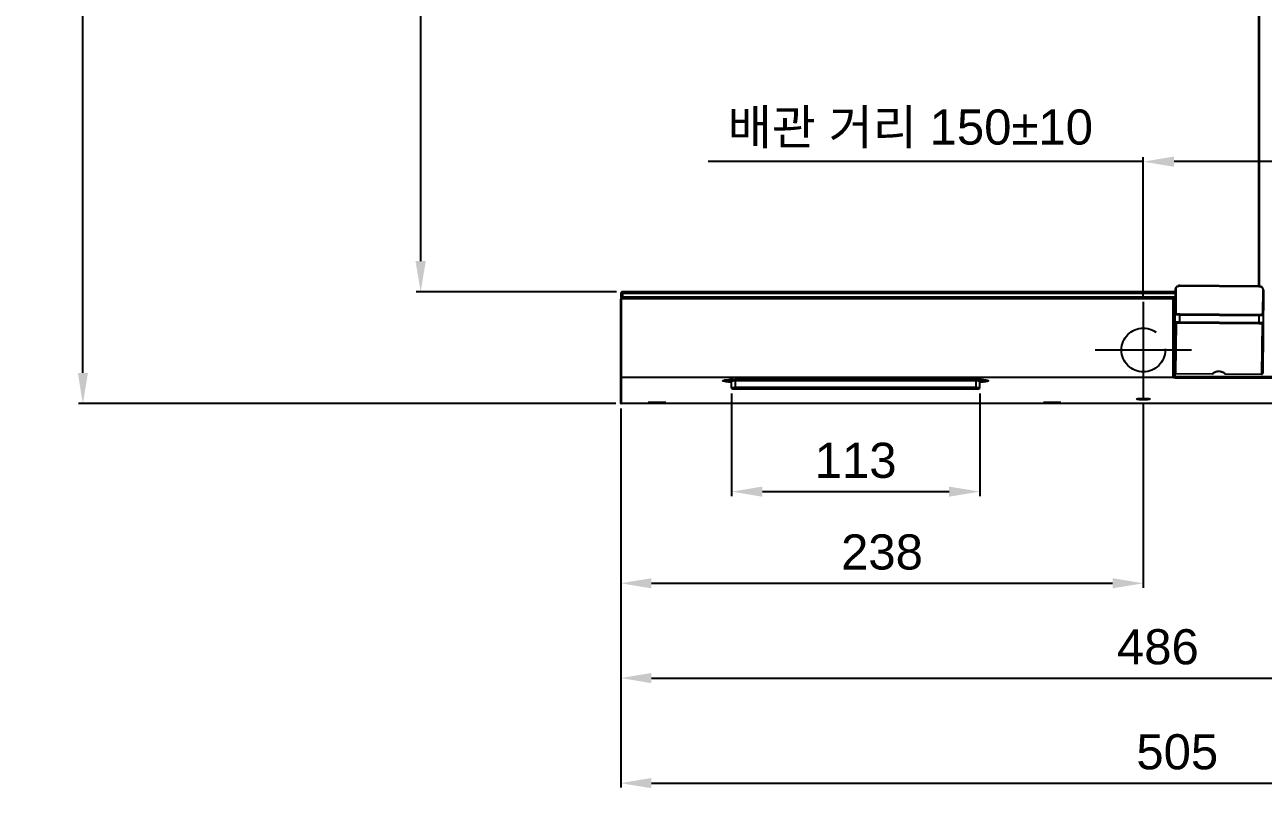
# Model space of a CAD drawing. Header units: millimetres. Extents: x 13495 to 14291, y -4366 to -3315.
# Drawn here: x 13714.4 to 13855.4, y -4046.5 to -3959.5 of the extents above; entities that cross this region are included whole.
import ezdxf

# ---------------------------------------------------------------- set-up
doc = ezdxf.new("R2010")
doc.units = ezdxf.units.MM
doc.header["$LTSCALE"] = 0.1
doc.linetypes.add('CENTER2', pattern=[28.575, 19.05, -3.175, 3.175, -3.175])
doc.linetypes.add('HIDDENX2', pattern=[19.05, 12.7, -6.35])
doc.layers.get('0').update_dxf_attribs({"lineweight": 15})
doc.layers.add('1', color=7, linetype='Continuous')
doc.layers.add('HIDDEN', color=8, linetype='HIDDENX2')
doc.styles.add('ARIAL', font='arial.ttf')
doc.dimstyles.new('사본 ISO-25', dxfattribs={"dimtxt": 4, "dimasz": 3.5, "dimexe": 0.5, "dimexo": 0.625, "dimgap": 1.5, "dimtad": 1, "dimtih": 1, "dimtoh": 1, "dimdec": 1, "dimlfac": 4, "dimdsep": 46, "dimtxsty": 'ARIAL', "dimcen": 0, "dimclrd": 3, "dimclre": 3, "dimclrt": 3, "dimadec": 1, "dimazin": 0, "dimtfac": 1, "dimtdec": 1, "dimtmove": 0, "dimatfit": 3, "dimfxl": 1.25, "dimtfill": 1, "dimarcsym": 0})

# ---------------------------------------------------------------- blocks, each defined once
blk = doc.blocks.new('*D88')
at = {"color": 3, "lineweight": -2, "transparency": 16777216}
for p, q in [((13841.77, -3990.47), (13841.77, -3974.64)), ((13879.27, -3990.47), (13879.27, -3974.64)), ((13841.77, -3975.14), (13792.23, -3975.14)), ((13875.77, -3975.14), (13845.27, -3975.14))]:
    blk.add_line(p, q, dxfattribs=at)
at = {"color": 3, "transparency": 16777216}
for points in [[(13845.27, -3974.56), (13845.27, -3975.72), (13841.77, -3975.14)], [(13875.77, -3974.56), (13875.77, -3975.72), (13879.27, -3975.14)]]:
    blk.add_solid(points, dxfattribs=at)
at = {"layer": 'Defpoints', "color": 0, "transparency": 16777216}
for p in [(13879.27, -3975.14), (13841.77, -3991.09), (13879.27, -3991.09)]:
    blk.add_point(p, dxfattribs=at)
at = {"color": 3, "transparency": 16777216, "insert": (13815.25, -3971.41), "char_height": 4, "attachment_point": 5, "style": 'ARIAL', "bg_fill": 3, "box_fill_scale": 1.1, "bg_fill_color": 256, "bg_fill_true_color": 13158600, "bg_fill_transparency": 0}
blk.add_mtext('{\\fGulim|b0|i0|c129|p50;배관 거리 }150%%P10', dxfattribs=at)
blk = doc.blocks.new('*D90')
at = {"color": 3, "lineweight": -2, "transparency": 16777216}
for p, q in [((13908.52, -4000.27), (13908.52, -4046.44)), ((13782.27, -4003.25), (13782.27, -4046.44)), ((13785.77, -4045.94), (13905.02, -4045.94))]:
    blk.add_line(p, q, dxfattribs=at)
at = {"color": 3, "transparency": 16777216}
for points in [[(13785.77, -4045.35), (13785.77, -4046.52), (13782.27, -4045.94)], [(13905.02, -4045.35), (13905.02, -4046.52), (13908.52, -4045.94)]]:
    blk.add_solid(points, dxfattribs=at)
at = {"layer": 'Defpoints', "color": 0, "transparency": 16777216}
for p in [(13908.52, -3999.64), (13782.27, -4002.63), (13908.52, -4045.94)]:
    blk.add_point(p, dxfattribs=at)
at = {"color": 3, "transparency": 16777216, "insert": (13845.64, -4042.39), "char_height": 4, "attachment_point": 5, "style": 'ARIAL', "bg_fill": 3, "box_fill_scale": 1.1, "bg_fill_color": 256, "bg_fill_true_color": 13158600, "bg_fill_transparency": 0}
blk.add_mtext('505', dxfattribs=at)
blk = doc.blocks.new('*D94')
at = {"color": 3, "lineweight": -2, "transparency": 16777216}
for p, q in [((13851.26, -3724.73), (13759, -3724.73)), ((13759.5, -3728.23), (13759.5, -3853.8)), ((13759.5, -3986.46), (13759.5, -3860.89)), ((13781.8, -3989.96), (13759, -3989.96))]:
    blk.add_line(p, q, dxfattribs=at)
at = {"color": 3, "transparency": 16777216}
for points in [[(13758.91, -3728.23), (13760.08, -3728.23), (13759.5, -3724.73)], [(13758.91, -3986.46), (13760.08, -3986.46), (13759.5, -3989.96)]]:
    blk.add_solid(points, dxfattribs=at)
at = {"layer": 'Defpoints', "color": 0, "transparency": 16777216}
for p in [(13851.88, -3724.73), (13759.5, -3989.96), (13782.43, -3989.96)]:
    blk.add_point(p, dxfattribs=at)
at = {"color": 3, "transparency": 16777216, "insert": (13759.5, -3857.35), "char_height": 4, "attachment_point": 5, "style": 'ARIAL', "bg_fill": 3, "box_fill_scale": 1.1, "bg_fill_color": 256, "bg_fill_true_color": 13158600, "bg_fill_transparency": 0}
blk.add_mtext('1061', dxfattribs=at)
blk = doc.blocks.new('*D96')
at = {"color": 3, "lineweight": -2, "transparency": 16777216}
for p, q in [((13854.38, -3721.71), (13720.54, -3721.71)), ((13721.04, -3725.21), (13721.04, -3858.7)), ((13721.04, -3999.2), (13721.04, -3865.72)), ((13781.72, -4002.7), (13720.54, -4002.7))]:
    blk.add_line(p, q, dxfattribs=at)
at = {"color": 3, "transparency": 16777216}
for points in [[(13720.46, -3725.21), (13721.62, -3725.21), (13721.04, -3721.71)], [(13720.46, -3999.2), (13721.62, -3999.2), (13721.04, -4002.7)]]:
    blk.add_solid(points, dxfattribs=at)
at = {"layer": 'Defpoints', "color": 0, "transparency": 16777216}
for p in [(13721.04, -3721.71), (13855.01, -3721.71), (13782.35, -4002.7)]:
    blk.add_point(p, dxfattribs=at)
at = {"color": 3, "transparency": 16777216, "insert": (13721.04, -3862.21), "char_height": 4, "attachment_point": 5, "style": 'ARIAL', "bg_fill": 3, "box_fill_scale": 1.1, "bg_fill_color": 256, "bg_fill_true_color": 13158600, "bg_fill_transparency": 0}
blk.add_mtext('1124', dxfattribs=at)
blk = doc.blocks.new('*D101')
at = {"color": 3, "lineweight": -2, "transparency": 16777216}
for p, q in [((13903.77, -4000.27), (13903.77, -4034.47)), ((13782.27, -4003.25), (13782.27, -4034.47)), ((13785.77, -4033.97), (13900.27, -4033.97))]:
    blk.add_line(p, q, dxfattribs=at)
at = {"color": 3, "transparency": 16777216}
for points in [[(13785.77, -4033.39), (13785.77, -4034.55), (13782.27, -4033.97)], [(13900.27, -4033.39), (13900.27, -4034.55), (13903.77, -4033.97)]]:
    blk.add_solid(points, dxfattribs=at)
at = {"layer": 'Defpoints', "color": 0, "transparency": 16777216}
for p in [(13903.77, -3999.64), (13782.27, -4002.63), (13903.77, -4033.97)]:
    blk.add_point(p, dxfattribs=at)
at = {"color": 3, "transparency": 16777216, "insert": (13843.43, -4030.43), "char_height": 4, "attachment_point": 5, "style": 'ARIAL', "bg_fill": 3, "box_fill_scale": 1.1, "bg_fill_color": 256, "bg_fill_true_color": 13158600, "bg_fill_transparency": 0}
blk.add_mtext('486', dxfattribs=at)
blk = doc.blocks.new('*D105')
at = {"color": 3, "lineweight": -2, "transparency": 16777216}
for p, q in [((13794.9, -4001.56), (13794.9, -4013.23)), ((13823.15, -4001.56), (13823.15, -4013.23)), ((13798.4, -4012.73), (13819.65, -4012.73))]:
    blk.add_line(p, q, dxfattribs=at)
at = {"color": 3, "transparency": 16777216}
for points in [[(13798.4, -4012.15), (13798.4, -4013.31), (13794.9, -4012.73)], [(13819.65, -4012.15), (13819.65, -4013.31), (13823.15, -4012.73)]]:
    blk.add_solid(points, dxfattribs=at)
at = {"layer": 'Defpoints', "color": 0, "transparency": 16777216}
for p in [(13794.9, -4000.93), (13823.15, -4000.93), (13823.15, -4012.73)]:
    blk.add_point(p, dxfattribs=at)
at = {"color": 3, "transparency": 16777216, "insert": (13809.02, -4009.19), "char_height": 4, "attachment_point": 5, "style": 'ARIAL', "bg_fill": 3, "box_fill_scale": 1.1, "bg_fill_color": 256, "bg_fill_true_color": 13158600, "bg_fill_transparency": 0}
blk.add_mtext('113', dxfattribs=at)
blk = doc.blocks.new('*D106')
at = {"color": 3, "lineweight": -2, "transparency": 16777216}
for p, q in [((13841.77, -4002.72), (13841.77, -4023.67)), ((13782.27, -4003.25), (13782.27, -4023.67)), ((13785.77, -4023.17), (13838.27, -4023.17))]:
    blk.add_line(p, q, dxfattribs=at)
at = {"color": 3, "transparency": 16777216}
for points in [[(13785.77, -4022.59), (13785.77, -4023.75), (13782.27, -4023.17)], [(13838.27, -4022.59), (13838.27, -4023.75), (13841.77, -4023.17)]]:
    blk.add_solid(points, dxfattribs=at)
at = {"layer": 'Defpoints', "color": 0, "transparency": 16777216}
for p in [(13782.27, -4002.63), (13841.77, -4002.09), (13841.77, -4023.17)]:
    blk.add_point(p, dxfattribs=at)
at = {"color": 3, "transparency": 16777216, "insert": (13812.02, -4019.63), "char_height": 4, "attachment_point": 5, "style": 'ARIAL', "bg_fill": 3, "box_fill_scale": 1.1, "bg_fill_color": 256, "bg_fill_true_color": 13158600, "bg_fill_transparency": 0}
blk.add_mtext('238', dxfattribs=at)

msp = doc.modelspace()

# ---------------------------------------------------------------- linework, layer by layer
at = {"layer": '1', "color": 7, "linetype": 'Continuous'}
for p, q in [((13854.88, -3745.327), (13854.88, -3989.325)), ((13855.005, -3989.325), (13855.005, -3745.327)), ((13782.273, -3990.122), (13845.438, -3990.122)), ((13782.273, -3990.122), (13782.273, -3990.56)), ((13782.376, -3989.988), (13782.295, -3990.069)), ((13845.438, -3990.069), (13782.295, -3990.069)), ((13782.376, -3989.988), (13845.439, -3989.988)), ((13845.439, -3989.964), (13782.429, -3989.964)), ((13782.429, -3989.966), (13845.439, -3989.966)), ((13782.523, -3990.694), (13782.523, -3989.966)), ((13845.37, -3999.16), (13845.441, -3989.655)), ((13845.495, -3992.448), (13845.517, -3989.607)), ((13854.944, -3989.325), (13845.944, -3989.258)), ((13845.944, -3989.286), (13845.944, -3989.258)), ((13845.944, -3989.286), (13854.944, -3989.353)), ((13854.944, -3989.325), (13854.944, -3989.353)), ((13855.366, -3989.68), (13855.345, -3992.521)), ((13855.441, -3989.73), (13855.37, -3999.235)), ((13845.435, -3990.56), (13782.273, -3990.56)), ((13782.273, -4002.628), (13782.273, -3990.791)), ((13782.295, -3990.613), (13782.376, -3990.694)), ((13782.295, -3990.613), (13845.434, -3990.613)), ((13782.348, -3990.716), (13845.433, -3990.716)), ((13782.348, -4002.702), (13782.348, -3990.716)), ((13845.433, -3990.694), (13782.376, -3990.694)), ((13845.152, -3990.717), (13845.148, -3990.718)), ((13845.148, -3990.718), (13845.148, -3999.729)), ((13845.158, -3990.717), (13845.152, -3990.717)), ((13845.182, -3990.716), (13845.163, -3990.717)), ((13845.273, -3990.843), (13845.273, -3999.605)), ((13845.29, -3990.841), (13845.275, -3990.842)), ((13845.29, -3990.841), (13845.433, -3990.841)), ((13845.398, -3995.451), (13845.398, -3990.716)), ((13845.913, -3993.509), (13845.92, -3992.516)), ((13845.919, -3992.599), (13854.919, -3992.666)), ((13854.92, -3992.583), (13845.92, -3992.516)), ((13854.92, -3992.583), (13854.912, -3993.576)), ((13845.494, -3999.282), (13845.538, -3993.476)), ((13854.913, -3993.51), (13845.913, -3993.443)), ((13845.913, -3993.509), (13854.912, -3993.576)), ((13855.288, -3993.549), (13855.244, -3999.355)), ((13782.348, -3999.688), (13845.148, -3999.688)), ((13794.078, -4000.037), (13794.169, -4000.021)), ((13794.892, -4000.182), (13794.886, -4000.182)), ((13794.898, -4000.933), (13794.889, -4000.157)), ((13795.272, -4000.06), (13795.272, -4000.032)), ((13822.773, -3999.959), (13795.273, -3999.959)), ((13795.273, -3999.99), (13795.273, -3999.959)), ((13795.273, -3999.96), (13822.773, -3999.96)), ((13795.273, -3999.99), (13822.773, -3999.99)), ((13795.55, -4000.031), (13795.273, -4000.031)), ((13795.273, -4000.032), (13795.273, -4000.031)), ((13795.273, -4000.032), (13795.55, -4000.032)), ((13795.348, -4000.054), (13822.698, -4000.054)), ((13795.348, -4000.937), (13795.348, -4000.054)), ((13795.55, -4000.036), (13795.55, -4000.031)), ((13822.496, -4000.036), (13795.55, -4000.036)), ((13822.496, -4000.036), (13795.55, -4000.036)), ((13822.773, -4000.031), (13822.496, -4000.031)), ((13822.496, -4000.036), (13822.496, -4000.031)), ((13822.773, -4000.032), (13822.496, -4000.032)), ((13822.698, -4000.054), (13822.698, -4000.937)), ((13822.773, -3999.959), (13822.773, -3999.96)), ((13822.773, -3999.975), (13822.773, -3999.99)), ((13822.773, -4000.031), (13822.773, -4000.032)), ((13822.774, -4000.032), (13822.774, -4000.06)), ((13823.149, -4000.933), (13823.157, -4000.157)), ((13845.398, -3999.757), (13845.398, -3999.236)), ((13875.648, -3999.633), (13845.398, -3999.633)), ((13845.398, -3999.757), (13875.648, -3999.757)), ((13845.494, -3999.282), (13849.598, -3999.313)), ((13845.495, -3999.276), (13849.598, -3999.306)), ((13849.613, -3999.305), (13849.598, -3999.306)), ((13849.598, -3999.306), (13849.598, -3999.313)), ((13851.141, -3999.318), (13851.125, -3999.317)), ((13851.141, -3999.318), (13855.244, -3999.348)), ((13851.141, -3999.325), (13851.141, -3999.318)), ((13851.141, -3999.325), (13855.244, -3999.355)), ((13794.898, -4000.933), (13794.898, -4000.933)), ((13822.698, -4000.883), (13795.348, -4000.883)), ((13795.348, -4000.937), (13822.698, -4000.937)), ((13795.348, -4000.968), (13822.698, -4000.968)), ((13795.348, -4000.996), (13795.348, -4000.968)), ((13795.348, -4000.996), (13822.698, -4000.996)), ((13795.348, -4001.027), (13822.698, -4001.027)), ((13822.698, -4001.027), (13795.348, -4001.027)), ((13795.348, -4001.027), (13795.348, -4001.027)), ((13822.698, -4000.968), (13822.698, -4000.996)), ((13822.698, -4001.027), (13822.698, -4001.027)), ((13865.544, -4002.702), (13782.348, -4002.702)), ((13782.348, -4002.702), (13782.348, -4002.703)), ((13865.544, -4002.703), (13782.348, -4002.703)), ((13787.398, -4002.563), (13785.398, -4002.563)), ((13785.398, -4002.563), (13785.398, -4002.605)), ((13785.398, -4002.605), (13787.398, -4002.605)), ((13787.398, -4002.605), (13787.398, -4002.563)), ((13832.398, -4002.563), (13830.398, -4002.563)), ((13830.398, -4002.563), (13830.398, -4002.605)), ((13830.398, -4002.605), (13832.398, -4002.605)), ((13832.398, -4002.605), (13832.398, -4002.563))]:
    msp.add_line(p, q, dxfattribs=at)
for points in [[(13845.944, -3989.258), (13845.847, -3989.265), (13845.734, -3989.294), (13845.633, -3989.343), (13845.549, -3989.41), (13845.487, -3989.491), (13845.451, -3989.58), (13845.441, -3989.655)], [(13855.441, -3989.73), (13855.433, -3989.656), (13855.398, -3989.566), (13855.338, -3989.484), (13855.256, -3989.416), (13855.155, -3989.364), (13855.043, -3989.334), (13854.944, -3989.325)], [(13845.414, -3993.366), (13845.42, -3993.4), (13845.439, -3993.429), (13845.464, -3993.449), (13845.491, -3993.462), (13845.522, -3993.473), (13845.559, -3993.481), (13845.602, -3993.489), (13845.654, -3993.495), (13845.713, -3993.501), (13845.779, -3993.505), (13845.852, -3993.508), (13845.913, -3993.509)], [(13854.912, -3993.576), (13854.972, -3993.576), (13855.045, -3993.574), (13855.111, -3993.571), (13855.17, -3993.566), (13855.222, -3993.561), (13855.266, -3993.554), (13855.303, -3993.546), (13855.334, -3993.536), (13855.362, -3993.523), (13855.387, -3993.503), (13855.406, -3993.474), (13855.413, -3993.44)], [(13849.598, -3999.313), (13849.62, -3999.312), (13849.657, -3999.304), (13849.687, -3999.288), (13849.707, -3999.268)], [(13849.707, -3999.268), (13849.75, -3999.221), (13849.828, -3999.161), (13849.932, -3999.106), (13850.052, -3999.062), (13850.178, -3999.032), (13850.306, -3999.018), (13850.435, -3999.019), (13850.563, -3999.035), (13850.689, -3999.066), (13850.808, -3999.112), (13850.911, -3999.168), (13850.989, -3999.229), (13851.032, -3999.277)], [(13851.032, -3999.277), (13851.05, -3999.296), (13851.08, -3999.314), (13851.116, -3999.323), (13851.141, -3999.325)], [(13782.273, -4002.628), (13782.287, -4002.672), (13782.326, -4002.7), (13782.348, -4002.703)]]:
    msp.add_lwpolyline(points, dxfattribs=at)
for centre, radius, start, end in [((13782.348, -3990.122), 0.075, 135, 180), ((13782.429, -3990.041), 0.075, 90, 135), ((13782.348, -3990.56), 0.075, 180, 225), ((13782.348, -3990.791), 0.075, 90, 180), ((13782.429, -3990.641), 0.075, 225, 240), ((13845.17, -3990.988), 0.271, 91.4746, 92.61333), ((13845.145, -3990.843), 0.127, 29.40002, 35.37648), ((13794.354, -4001.445), 1.435, 101.06532, 102.00497), ((13794.625, -4003.069), 3.082, 97.43243, 98.50319), ((13795.092, -4007.842), 7.878, 93.51273, 94.06483), ((13795.136, -4008.564), 8.602, 93.121, 93.51521), ((13795.196, -4009.684), 9.723, 92.20493, 93.1107), ((13795.273, -3999.516), 0.75, 226.38594, 239.05757), ((13795.245, -4010.925), 10.966, 91.54247, 92.21301), ((13795.262, -4011.539), 11.58, 90.98426, 91.5454), ((13795.349, -4000.587), 0.533, 95.585, 98.29297), ((13795.348, -4000.579), 0.525, 92.8014, 95.5642), ((13795.348, -4000.572), 0.518, 90.01341, 92.82094), ((13822.698, -4000.571), 0.516, 87.18038, 89.986), ((13822.698, -4000.582), 0.528, 84.44836, 87.19743), ((13822.697, -4000.586), 0.532, 81.71491, 84.43679), ((13822.774, -4012.093), 12.134, 88.78021, 90.00313), ((13822.787, -4011.472), 11.512, 88.34328, 88.77876), ((13822.821, -4010.344), 10.384, 87.2616, 88.35516), ((13822.773, -3999.516), 0.75, 300.94243, 313.59838), ((13822.873, -4009.227), 9.266, 86.84177, 87.25012), ((13822.911, -4008.535), 8.573, 86.40633, 86.84229), ((13823.004, -4007.118), 7.153, 85.11666, 86.43423), ((13823.376, -4003.402), 3.418, 82.02318, 83.02062), ((13849.927, -3999.491), 0.344, 134.00604, 144.69769), ((13855.262, -3999.234), 0.108, 337.09929, 341.54556), ((13795.237, -3989.499), 10.766, 268.0137, 268.13406)]:
    msp.add_arc(centre, radius, start, end, dxfattribs=at)
for points, knots in [([(13845.441, -3989.655), (13845.441, -3989.642), (13845.465, -3989.612), (13845.498, -3989.606), (13845.517, -3989.607)], [0, 0, 0, 0, 0.429022, 1, 1, 1, 1]), ([(13845.517, -3989.607), (13845.517, -3989.564), (13845.544, -3989.475), (13845.642, -3989.369), (13845.783, -3989.302), (13845.889, -3989.286), (13845.944, -3989.286)], [0, 0, 0, 0, 0.2167243, 0.4556271, 0.7202552, 1, 1, 1, 1]), ([(13854.944, -3989.353), (13854.998, -3989.354), (13855.105, -3989.371), (13855.244, -3989.44), (13855.341, -3989.548), (13855.366, -3989.638), (13855.366, -3989.68)], [0, 0, 0, 0, 0.279835, 0.5443547, 0.7832019, 1, 1, 1, 1]), ([(13855.366, -3989.68), (13855.385, -3989.68), (13855.418, -3989.686), (13855.441, -3989.716), (13855.441, -3989.73)], [0, 0, 0, 0, 0.570975, 1, 1, 1, 1]), ([(13845.148, -3990.718), (13845.159, -3990.718), (13845.18, -3990.721), (13845.201, -3990.73), (13845.21, -3990.735)], [0, 0, 0, 0, 0.4836186, 1, 1, 1, 1]), ([(13845.236, -3990.734), (13845.227, -3990.728), (13845.21, -3990.72), (13845.191, -3990.716), (13845.182, -3990.716)], [0, 0, 0, 0, 0.5214752, 1, 1, 1, 1]), ([(13845.21, -3990.735), (13845.218, -3990.739), (13845.232, -3990.749), (13845.244, -3990.762), (13845.249, -3990.77)], [0, 0, 0, 0, 0.499947, 1, 1, 1, 1]), ([(13845.275, -3990.779), (13845.271, -3990.77), (13845.26, -3990.752), (13845.244, -3990.739), (13845.236, -3990.734)], [0, 0, 0, 0, 0.509865, 1, 1, 1, 1]), ([(13845.256, -3990.781), (13845.261, -3990.79), (13845.27, -3990.811), (13845.273, -3990.833), (13845.273, -3990.843)], [0, 0, 0, 0, 0.5164064, 1, 1, 1, 1]), ([(13845.29, -3990.841), (13845.29, -3990.831), (13845.287, -3990.809), (13845.28, -3990.789), (13845.275, -3990.779)], [0, 0, 0, 0, 0.487556, 1, 1, 1, 1]), ([(13845.495, -3992.448), (13845.476, -3992.447), (13845.437, -3992.463), (13845.42, -3992.502), (13845.42, -3992.521)], [0, 0, 0, 0, 0.5028427, 1, 1, 1, 1]), ([(13845.919, -3992.599), (13845.856, -3992.599), (13845.739, -3992.596), (13845.579, -3992.581), (13845.484, -3992.566), (13845.42, -3992.537), (13845.42, -3992.521)], [0, 0, 0, 0, 0.3718816, 0.6882339, 0.9038031, 1, 1, 1, 1]), ([(13845.92, -3992.516), (13845.866, -3992.515), (13845.767, -3992.513), (13845.631, -3992.499), (13845.55, -3992.486), (13845.496, -3992.462), (13845.495, -3992.448)], [0, 0, 0, 0, 0.3699794, 0.6864413, 0.9017714, 1, 1, 1, 1]), ([(13855.42, -3992.595), (13855.42, -3992.612), (13855.355, -3992.639), (13855.26, -3992.653), (13855.1, -3992.666), (13854.983, -3992.667), (13854.919, -3992.666)], [0, 0, 0, 0, 0.0961977, 0.3117681, 0.6281207, 1, 1, 1, 1]), ([(13855.345, -3992.521), (13855.345, -3992.535), (13855.29, -3992.558), (13855.208, -3992.571), (13855.073, -3992.582), (13854.974, -3992.583), (13854.92, -3992.583)], [0, 0, 0, 0, 0.0976353, 0.3134454, 0.6302645, 1, 1, 1, 1]), ([(13855.42, -3992.595), (13855.42, -3992.577), (13855.404, -3992.537), (13855.364, -3992.521), (13855.345, -3992.521)], [0, 0, 0, 0, 0.4971573, 1, 1, 1, 1]), ([(13845.913, -3993.443), (13845.849, -3993.442), (13845.731, -3993.438), (13845.577, -3993.425), (13845.476, -3993.406), (13845.426, -3993.386), (13845.414, -3993.372), (13845.414, -3993.366)], [0, 0, 0, 0, 0.3714221, 0.687571, 0.902759, 0.9645046, 1, 1, 1, 1]), ([(13855.413, -3993.44), (13855.413, -3993.446), (13855.401, -3993.461), (13855.351, -3993.479), (13855.249, -3993.497), (13855.095, -3993.508), (13854.977, -3993.51), (13854.913, -3993.51)], [0, 0, 0, 0, 0.0354938, 0.097247, 0.3123798, 0.6284516, 1, 1, 1, 1]), ([(13793.955, -4000.156), (13793.937, -4000.149), (13793.9, -4000.142), (13793.901, -4000.083), (13793.975, -4000.064), (13794.021, -4000.048), (13794.055, -4000.041)], [0, 0, 0, 0, 0.2330356, 0.3512524, 0.5858596, 1, 1, 1, 1]), ([(13793.986, -4000.068), (13793.942, -4000.063), (13794.383, -3999.983), (13794.574, -3999.985), (13795.049, -3999.96), (13795.273, -3999.96)], [0, 0, 0, 0, 0.1017688, 0.480751, 1, 1, 1, 1]), ([(13794.864, -4000.259), (13794.674, -4000.252), (13794.371, -4000.23), (13794.062, -4000.196), (13793.955, -4000.156)], [0, 0, 0, 0, 0.6233356, 1, 1, 1, 1]), ([(13794.06, -4000.045), (13794.083, -4000.095), (13794.192, -4000.158), (13794.473, -4000.202), (13794.71, -4000.221), (13794.888, -4000.228)], [0, 0, 0, 0, 0.1876675, 0.3849739, 1, 1, 1, 1]), ([(13795.273, -3999.99), (13795.133, -3999.99), (13794.873, -3999.995), (13794.567, -4000.016), (13794.37, -4000.041), (13794.267, -4000.062), (13794.206, -4000.079), (13794.173, -4000.102), (13794.173, -4000.112)], [0, 0, 0, 0, 0.3761561, 0.6958204, 0.8191455, 0.9119081, 0.9714867, 1, 1, 1, 1]), ([(13794.173, -4000.112), (13794.173, -4000.133), (13794.263, -4000.163), (13794.388, -4000.188), (13794.621, -4000.213), (13794.791, -4000.223), (13794.888, -4000.227)], [0, 0, 0, 0, 0.0848157, 0.2892172, 0.6032448, 1, 1, 1, 1]), ([(13794.542, -4000.112), (13794.542, -4000.101), (13794.585, -4000.083), (13794.615, -4000.076), (13794.64, -4000.072)], [0, 0, 0, 0, 0.3013839, 1, 1, 1, 1]), ([(13794.886, -4000.182), (13794.838, -4000.178), (13794.755, -4000.171), (13794.643, -4000.155), (13794.582, -4000.141), (13794.542, -4000.123), (13794.542, -4000.112)], [0, 0, 0, 0, 0.4032616, 0.713448, 0.9129971, 1, 1, 1, 1]), ([(13795.273, -4000.032), (13795.136, -4000.032), (13794.947, -4000.036), (13794.729, -4000.059), (13794.649, -4000.071), (13794.62, -4000.08)], [0, 0, 0, 0, 0.6285424, 0.8637196, 1, 1, 1, 1]), ([(13794.64, -4000.072), (13794.728, -4000.055), (13794.94, -4000.037), (13795.151, -4000.031), (13795.273, -4000.031)], [0, 0, 0, 0, 0.4241363, 1, 1, 1, 1]), ([(13794.889, -4000.157), (13794.889, -4000.145), (13794.94, -4000.128), (13795.007, -4000.106), (13795.132, -4000.082), (13795.222, -4000.067), (13795.272, -4000.06)], [0, 0, 0, 0, 0.0878622, 0.3002917, 0.6167624, 1, 1, 1, 1]), ([(13822.773, -3999.96), (13823.047, -3999.96), (13823.47, -3999.987), (13823.91, -4000.005), (13824.052, -4000.064)], [0, 0, 0, 0, 0.6393568, 1, 1, 1, 1]), ([(13823.459, -4000.017), (13823.408, -4000.012), (13823.18, -3999.995), (13822.951, -3999.99), (13822.773, -3999.99)], [0, 0, 0, 0, 0.2245574, 1, 1, 1, 1]), ([(13822.773, -4000.031), (13822.895, -4000.031), (13823.106, -4000.037), (13823.318, -4000.055), (13823.406, -4000.072)], [0, 0, 0, 0, 0.5758585, 1, 1, 1, 1]), ([(13823.428, -4000.081), (13823.429, -4000.081), (13823.435, -4000.084), (13823.4, -4000.071), (13823.377, -4000.07), (13823.303, -4000.056), (13823.222, -4000.049), (13823.121, -4000.041), (13822.971, -4000.034), (13822.853, -4000.032), (13822.773, -4000.032)], [0, 0, 0, 0, 0.0046699, 0.0198151, 0.0867583, 0.1890442, 0.3185462, 0.469666, 0.6371326, 1, 1, 1, 1]), ([(13822.774, -4000.06), (13822.824, -4000.067), (13822.914, -4000.082), (13823.039, -4000.106), (13823.106, -4000.128), (13823.157, -4000.145), (13823.157, -4000.157)], [0, 0, 0, 0, 0.3833555, 0.6998018, 0.9121494, 1, 1, 1, 1]), ([(13823.158, -4000.228), (13823.336, -4000.221), (13823.573, -4000.202), (13823.855, -4000.158), (13823.964, -4000.094), (13823.986, -4000.044)], [0, 0, 0, 0, 0.6148645, 0.8120172, 1, 1, 1, 1]), ([(13823.158, -4000.227), (13823.255, -4000.223), (13823.425, -4000.213), (13823.658, -4000.188), (13823.783, -4000.163), (13823.873, -4000.133), (13823.873, -4000.112)], [0, 0, 0, 0, 0.3967552, 0.7107828, 0.9151843, 1, 1, 1, 1]), ([(13823.505, -4000.112), (13823.505, -4000.123), (13823.465, -4000.141), (13823.403, -4000.155), (13823.291, -4000.171), (13823.208, -4000.178), (13823.16, -4000.182)], [0, 0, 0, 0, 0.0870029, 0.2865519, 0.5967383, 1, 1, 1, 1]), ([(13823.968, -4000.188), (13823.918, -4000.198), (13823.652, -4000.238), (13823.383, -4000.252), (13823.165, -4000.259)], [0, 0, 0, 0, 0.1893941, 1, 1, 1, 1]), ([(13823.406, -4000.072), (13823.431, -4000.076), (13823.461, -4000.083), (13823.505, -4000.101), (13823.505, -4000.112)], [0, 0, 0, 0, 0.6986199, 1, 1, 1, 1]), ([(13823.873, -4000.112), (13823.873, -4000.099), (13823.828, -4000.074), (13823.752, -4000.055), (13823.618, -4000.032), (13823.517, -4000.022), (13823.459, -4000.017)], [0, 0, 0, 0, 0.089702, 0.2871028, 0.5948126, 1, 1, 1, 1]), ([(13824.144, -4000.101), (13824.148, -4000.107), (13824.145, -4000.142), (13824.064, -4000.163), (13824.009, -4000.18), (13823.968, -4000.188)], [0, 0, 0, 0, 0.1070513, 0.4129689, 1, 1, 1, 1]), ([(13823.998, -4000.043), (13824.017, -4000.047), (13824.066, -4000.06), (13824.125, -4000.073), (13824.144, -4000.101)], [0, 0, 0, 0, 0.3629113, 1, 1, 1, 1]), ([(13845.148, -3999.688), (13845.178, -3999.688), (13845.244, -3999.686), (13845.256, -3999.609), (13845.241, -3999.589)], [0, 0, 0, 0, 0.544473, 1, 1, 1, 1]), ([(13845.168, -3999.74), (13845.163, -3999.739), (13845.156, -3999.737), (13845.148, -3999.731), (13845.148, -3999.729)], [0, 0, 0, 0, 0.6783943, 1, 1, 1, 1]), ([(13845.398, -3999.757), (13845.374, -3999.757), (13845.297, -3999.755), (13845.219, -3999.753), (13845.168, -3999.74)], [0, 0, 0, 0, 0.3119011, 1, 1, 1, 1]), ([(13845.273, -3999.605), (13845.273, -3999.615), (13845.27, -3999.637), (13845.262, -3999.657), (13845.256, -3999.667)], [0, 0, 0, 0, 0.4834169, 1, 1, 1, 1]), ([(13845.273, -3999.605), (13845.273, -3999.612), (13845.301, -3999.624), (13845.321, -3999.627), (13845.336, -3999.629)], [0, 0, 0, 0, 0.3176506, 1, 1, 1, 1]), ([(13845.336, -3999.629), (13845.346, -3999.63), (13845.367, -3999.632), (13845.387, -3999.633), (13845.398, -3999.633)], [0, 0, 0, 0, 0.4836477, 1, 1, 1, 1]), ([(13845.37, -3999.16), (13845.37, -3999.191), (13845.397, -3999.257), (13845.463, -3999.282), (13845.494, -3999.282)], [0, 0, 0, 0, 0.4976339, 1, 1, 1, 1]), ([(13845.37, -3999.16), (13845.37, -3999.19), (13845.399, -3999.253), (13845.463, -3999.276), (13845.495, -3999.276)], [0, 0, 0, 0, 0.4855952, 1, 1, 1, 1]), ([(13849.646, -3999.292), (13849.644, -3999.293), (13849.635, -3999.302), (13849.623, -3999.304), (13849.613, -3999.305)], [0, 0, 0, 0, 0.1860174, 1, 1, 1, 1]), ([(13849.687, -3999.243), (13849.764, -3999.169), (13849.985, -3999.045), (13850.373, -3998.981), (13850.716, -3999.042), (13850.903, -3999.141), (13850.974, -3999.186), (13851.01, -3999.217), (13851.038, -3999.238), (13851.054, -3999.255)], [0, 0, 0, 0, 0.2150339, 0.4998883, 0.7843048, 0.9025032, 0.9291301, 0.9535514, 1, 1, 1, 1]), ([(13851.125, -3999.317), (13851.122, -3999.316), (13851.11, -3999.314), (13851.098, -3999.309), (13851.093, -3999.302)], [0, 0, 0, 0, 0.3117451, 1, 1, 1, 1]), ([(13855.244, -3999.355), (13855.276, -3999.355), (13855.342, -3999.331), (13855.37, -3999.266), (13855.37, -3999.235)], [0, 0, 0, 0, 0.5023086, 1, 1, 1, 1]), ([(13855.244, -3999.348), (13855.269, -3999.349), (13855.318, -3999.336), (13855.352, -3999.297), (13855.362, -3999.276)], [0, 0, 0, 0, 0.5106739, 1, 1, 1, 1]), ([(13795.348, -4000.883), (13795.291, -4000.883), (13795.184, -4000.885), (13795.047, -4000.894), (13794.954, -4000.907), (13794.912, -4000.919), (13794.898, -4000.928), (13794.898, -4000.933)], [0, 0, 0, 0, 0.3753322, 0.6946022, 0.9109323, 0.9710101, 1, 1, 1, 1]), ([(13794.898, -4000.933), (13794.898, -4000.99), (13795.124, -4001.028), (13795.249, -4001.027), (13795.348, -4001.027)], [0, 0, 0, 0, 0.3652037, 1, 1, 1, 1]), ([(13795.348, -4000.937), (13795.297, -4000.937), (13795.196, -4000.941), (13795.086, -4000.944), (13794.881, -4000.982), (13795.086, -4001.02), (13795.196, -4001.023), (13795.297, -4001.027), (13795.348, -4001.027)], [0, 0, 0, 0, 0.1892554, 0.3500548, 0.4999996, 0.6499311, 0.8107377, 1, 1, 1, 1]), ([(13795.222, -4000.982), (13795.222, -4000.978), (13795.24, -4000.975), (13795.262, -4000.971), (13795.303, -4000.969), (13795.332, -4000.968), (13795.348, -4000.968)], [0, 0, 0, 0, 0.0859691, 0.3024339, 0.6229092, 1, 1, 1, 1]), ([(13795.348, -4000.996), (13795.327, -4000.997), (13795.286, -4000.992), (13795.239, -4000.995), (13795.222, -4000.982)], [0, 0, 0, 0, 0.5020367, 1, 1, 1, 1]), ([(13823.149, -4000.933), (13823.149, -4000.929), (13823.135, -4000.919), (13823.093, -4000.907), (13823, -4000.894), (13822.862, -4000.885), (13822.756, -4000.883), (13822.698, -4000.883)], [0, 0, 0, 0, 0.0283988, 0.087865, 0.3037489, 0.623556, 1, 1, 1, 1]), ([(13822.698, -4001.027), (13822.798, -4001.027), (13822.922, -4001.028), (13823.148, -4000.99), (13823.149, -4000.933)], [0, 0, 0, 0, 0.6348156, 1, 1, 1, 1]), ([(13822.698, -4001.027), (13822.749, -4001.027), (13822.85, -4001.023), (13822.96, -4001.02), (13823.165, -4000.982), (13822.96, -4000.944), (13822.85, -4000.941), (13822.749, -4000.937), (13822.698, -4000.937)], [0, 0, 0, 0, 0.1892554, 0.3500548, 0.4999996, 0.6499311, 0.8107377, 1, 1, 1, 1]), ([(13822.698, -4000.968), (13822.719, -4000.967), (13822.76, -4000.972), (13822.807, -4000.969), (13822.824, -4000.982)], [0, 0, 0, 0, 0.5020367, 1, 1, 1, 1]), ([(13822.824, -4000.982), (13822.824, -4000.986), (13822.806, -4000.989), (13822.784, -4000.993), (13822.743, -4000.995), (13822.714, -4000.996), (13822.698, -4000.996)], [0, 0, 0, 0, 0.0859691, 0.3024339, 0.6229092, 1, 1, 1, 1]), ([(13840.998, -4002.186), (13840.998, -4002.164), (13841.108, -4002.144), (13841.242, -4002.119), (13841.495, -4002.104), (13841.773, -4002.098), (13842.051, -4002.104), (13842.304, -4002.119), (13842.438, -4002.144), (13842.548, -4002.164), (13842.548, -4002.186)], [0, 0, 0, 0, 0.0429846, 0.1512316, 0.3114517, 0.4999795, 0.6885097, 0.8487457, 0.9570111, 1, 1, 1, 1]), ([(13842.548, -4002.186), (13842.548, -4002.209), (13842.438, -4002.228), (13842.304, -4002.254), (13842.051, -4002.268), (13841.773, -4002.275), (13841.495, -4002.268), (13841.242, -4002.254), (13841.108, -4002.228), (13840.998, -4002.209), (13840.998, -4002.186)], [0, 0, 0, 0, 0.0429846, 0.1512316, 0.3114517, 0.4999795, 0.6885097, 0.8487457, 0.9570111, 1, 1, 1, 1])]:
    msp.add_open_spline(points, degree=3, knots=knots, dxfattribs=at)
for points in [[(13782.273, -3999.614), (13782.273, -3999.649), (13782.313, -3999.688), (13782.348, -3999.688)], [(13794.227, -4000.013), (13794.328, -4000), (13794.431, -3999.991), (13794.533, -3999.983)], [(13795.063, -3999.961), (13795.133, -3999.96), (13795.202, -3999.959), (13795.272, -3999.96)], [(13823.613, -3999.991), (13823.672, -3999.996), (13823.732, -4000.002), (13823.791, -4000.009)], [(13823.85, -4000.017), (13823.9, -4000.024), (13823.949, -4000.032), (13823.998, -4000.043)], [(13845.256, -3999.667), (13845.236, -3999.703), (13845.19, -3999.729), (13845.148, -3999.729)], [(13849.646, -3999.292), (13849.667, -3999.295), (13849.694, -3999.285), (13849.707, -3999.268)], [(13851.093, -3999.302), (13851.071, -3999.305), (13851.045, -3999.295), (13851.032, -3999.277)], [(13851.054, -3999.255), (13851.068, -3999.27), (13851.081, -3999.286), (13851.093, -3999.302)], [(13855.365, -3999.268), (13855.368, -3999.257), (13855.37, -3999.246), (13855.37, -3999.235)], [(13782.348, -4002.702), (13782.313, -4002.702), (13782.273, -4002.663), (13782.273, -4002.628)]]:
    msp.add_open_spline(points, degree=3, dxfattribs=at)
at = {"layer": 'HIDDEN', "color": 1, "linetype": 'CENTER2', "ltscale": 7}
for p, q in [((13841.773, -3991.091), (13841.773, -4002.091)), ((13836.273, -3996.591), (13847.273, -3996.591))]:
    msp.add_line(p, q, dxfattribs=at)
msp.add_circle((13841.773, -3996.591), 2.5, dxfattribs=at)

# ---------------------------------------------------------------- next in the draw order: dimensions: what is measured, and where the dimension line sits
dim = msp.add_linear_dim(base=(13879.273, -3975.141), p1=(13841.773, -3991.091), p2=(13879.273, -3991.091), text='{\\fGulim|b0|i0|c129|p50;배관 거리 }<>%%P10', dimstyle='사본 ISO-25')
dim.commit()
dim.dimension.update_dxf_attribs({"geometry": '*D88', "text_midpoint": (13815.25, -3975.141), "dimtype": 160})
dim = msp.add_linear_dim(base=(13908.523, -4045.936), p1=(13782.273, -4002.628), p2=(13908.523, -3999.641), dimstyle='사본 ISO-25')
dim.commit()
dim.dimension.update_dxf_attribs({"geometry": '*D90', "text_midpoint": (13845.64, -4045.936), "dimtype": 160})

# ---------------------------------------------------------------- next in the draw order: dimensions: what is measured, and where the dimension line sits
dim = msp.add_linear_dim(base=(13759.497, -3989.964), p1=(13851.88, -3724.726), p2=(13782.429, -3989.964), angle=90, text='1061', dimstyle='사본 ISO-25')
dim.commit()
dim.dimension.update_dxf_attribs({"geometry": '*D94', "text_midpoint": (13759.497, -3857.345)})

# ---------------------------------------------------------------- next in the draw order: dimensions: what is measured, and where the dimension line sits
dim = msp.add_linear_dim(base=(13721.038, -3721.714), p1=(13782.348, -4002.703), p2=(13855.005, -3721.714), angle=90, dimstyle='사본 ISO-25')
dim.commit()
dim.dimension.update_dxf_attribs({"geometry": '*D96', "text_midpoint": (13721.038, -3862.208)})

# ---------------------------------------------------------------- next in the draw order: dimensions: what is measured, and where the dimension line sits
dim = msp.add_linear_dim(base=(13903.773, -4033.971), p1=(13782.273, -4002.628), p2=(13903.773, -3999.641), dimstyle='사본 ISO-25')
dim.commit()
dim.dimension.update_dxf_attribs({"geometry": '*D101', "text_midpoint": (13843.429, -4033.971), "dimtype": 160})

# ---------------------------------------------------------------- next in the draw order: dimensions: what is measured, and where the dimension line sits
dim = msp.add_linear_dim(base=(13823.149, -4012.729), p1=(13794.898, -4000.932), p2=(13823.149, -4000.933), dimstyle='사본 ISO-25')
dim.commit()
dim.dimension.update_dxf_attribs({"geometry": '*D105', "text_midpoint": (13809.023, -4009.186)})

# ---------------------------------------------------------------- next in the draw order: dimensions: what is measured, and where the dimension line sits
dim = msp.add_linear_dim(base=(13841.773, -4023.171), p1=(13782.273, -4002.628), p2=(13841.773, -4002.091), dimstyle='사본 ISO-25')
dim.commit()
dim.dimension.update_dxf_attribs({"geometry": '*D106', "text_midpoint": (13812.023, -4019.628)})

doc.saveas('drawing.dxf')
